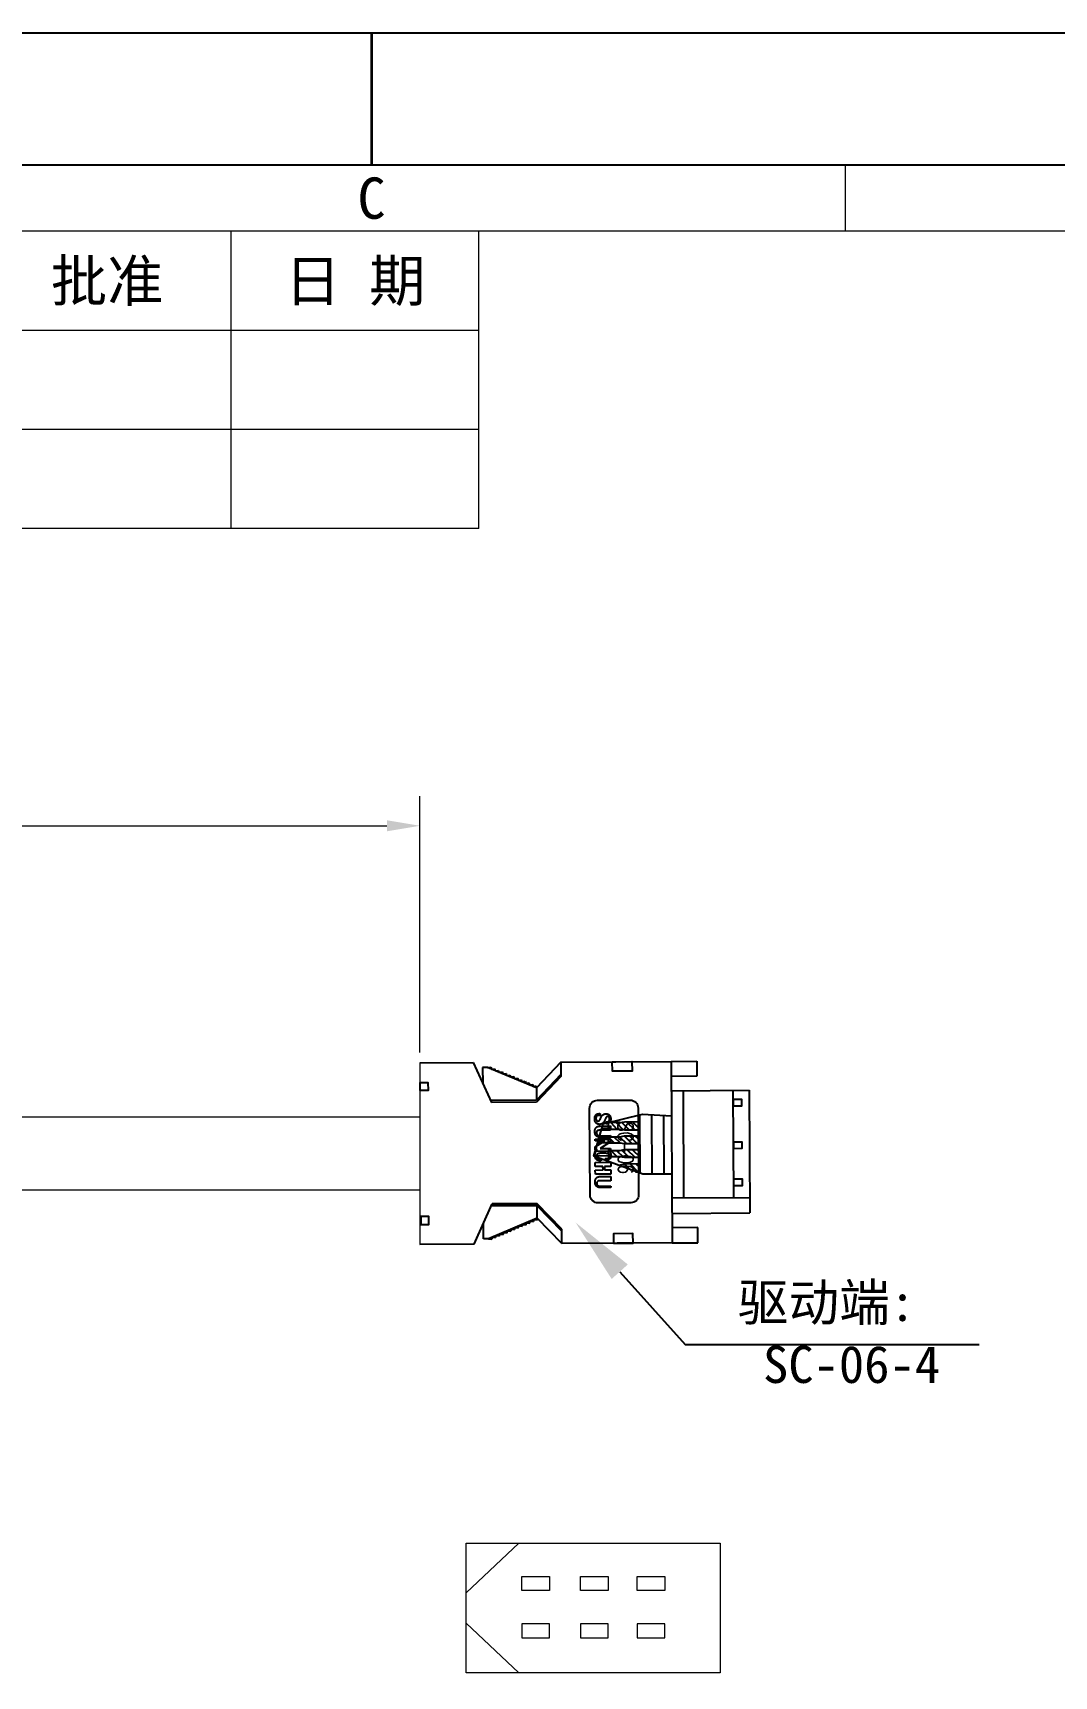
# Model space of a CAD drawing. Header units: millimetres. Extents: x 1037 to 1369, y 3 to 213.
# Drawn here: x 1164.7 to 1226.5, y 113.6 to 213 of the extents above; entities that cross this region are included whole.
import ezdxf
from ezdxf import colors
from ezdxf.entities.mleader import LeaderData, LeaderLine
from ezdxf.enums import TextEntityAlignment as Align
from ezdxf.math import Vec2, Vec3

# ---------------------------------------------------------------- set-up
doc = ezdxf.new("R2010")
doc.units = ezdxf.units.MM
doc.layers.add('2-4_13_1_DXF_CONTINUOUS_LINE', color=7, linetype='Continuous')
doc.layers.add('A4', color=7, linetype='Continuous')
for name, color, linetype, lineweight in [('7', 7, 'Continuous', 25), ('DIM', 5, 'Continuous', 13), ('标注线', 31, 'Continuous', 15)]:
    doc.layers.add(name, color=color, linetype=linetype, lineweight=lineweight)
doc.styles.add('CHINAS', font='romans.shx', dxfattribs={"width": 0.75, "bigfont": 'gbcbig.shx'})
doc.styles.get("Standard").update_dxf_attribs({"font": ''})
doc.styles.get('Standard').set_extended_font_data('SimSun')
doc.dimstyles.get("Standard").update_dxf_attribs({"dimtxt": 2.5, "dimasz": 2, "dimexe": 1.8, "dimexo": 0.625, "dimgap": 1, "dimtad": 1, "dimdec": 1, "dimlfac": 0.33333333, "dimdsep": 46, "dimtxsty": 'Standard', "dimcen": 0, "dimclrd": 256, "dimclre": 256, "dimclrt": 256, "dimadec": 0, "dimazin": 0, "dimtfac": 1, "dimtdec": 1, "dimtofl": 0, "dimtmove": 0, "dimatfit": 0, "dimfxl": 0, "dimtolj": 1, "dimtzin": 0, "dimlwd": -1, "dimlwe": -1, "dimarcsym": 0})

# ---------------------------------------------------------------- blocks, each defined once
blk = doc.blocks.new('A$C4C2E4FDB')
at = {"layer": '2-4_13_1_DXF_CONTINUOUS_LINE', "color": 7, "linetype": 'Continuous'}
for p, q in [((0.04462968588700278, 4.87769214995501), (1.895765685855395, 5.310844149960076)), ((9.234261685866613, 10.41958014996203), (7.452245685869229, 10.06630014996267)), ((11.36546168587006, 4.773244149953143), (11.35010168590884, 14.36735614996655)), ((11.35010168590884, 14.36735614996655), (15.18242168591019, 14.36735614996655)), ((15.18242168591019, 14.36735614996655), (15.20162168586171, 4.075900149952986)), ((20.13243768591269, 4.896124149952129), (20.13243768591269, 14.36735614996655)), ((20.13243768591269, 14.36735614996655), (21.41883768586627, 14.36735614996655)), ((21.41883768586627, 14.36735614996655), (21.41883768586627, 4.896124149952129)), ((23.42357368588341, 0.2571481499646779), (23.42357368588341, 14.36735614996655)), ((23.42357368588341, 14.36735614996655), (25.85429368585824, 14.36735614996655)), ((24.70997368590974, 0.2571481499646779), (23.42357368588341, 0.2571481499646779)), ((24.70997368590974, 9.18770814995446), (24.70997368590974, 0.2571481499646779)), ((30.22830968585981, 0.2571481499646779), (24.70997368590974, 9.18770814995446)), ((25.85429368585824, 14.36735614996655), (31.87566968592068, 4.721020149961305)), ((33.16590968586456, 0.2571481499646779), (30.22830968585981, 0.2571481499646779)), ((31.87566968592068, 4.721020149961305), (31.87566968592068, 14.36735614996655)), ((31.87566968592068, 14.36735614996655), (33.16590968586456, 14.36735614996655)), ((33.16590968586456, 14.36735614996655), (33.16590968586456, 11.69676414995342)), ((33.16590968586456, 2.319996149951521), (33.16590968586456, 0.2571481499646779)), ((42.49096568588061, 10.19839614996022), (40.8436056858925, 9.384316149960114)), ((41.35432568591273, 5.922172149955486), (42.99400568592023, 5.467516149953781)), ((44.47624568588867, 0.2571481499646779), (44.47624568588867, 14.36735614996655)), ((44.47624568588867, 14.36735614996655), (48.30882168587482, 14.36735614996655)), ((48.30882168587482, 0.2571481499646779), (44.47624568588867, 0.2571481499646779)), ((48.30882168587482, 14.36735614996655), (48.30882168587482, 8.693116149958996)), ((48.30882168587482, 8.693116149958996), (51.43458168591383, 8.693116149958996)), ((48.30882168587482, 7.273852149962522), (48.30882168587482, 0.2571481499646779)), ((51.43458168591383, 7.273852149962522), (48.30882168587482, 7.273852149962522)), ((51.43458168591383, 8.693116149958996), (51.43458168591383, 14.36735614996655)), ((51.43458168591383, 14.36735614996655), (55.27099768589028, 14.36735614996655)), ((51.43458168591383, 0.2571481499646779), (51.43458168591383, 7.273852149962522)), ((55.27099768589028, 0.2571481499646779), (51.43458168591383, 0.2571481499646779)), ((55.27099768589028, 14.36735614996655), (55.27099768589028, 0.2571481499646779)), ((57.41371768586464, 4.896124149952129), (57.41371768586464, 14.36735614996655)), ((57.41371768586464, 14.36735614996655), (61.24629368592355, 14.36735614996655)), ((61.24629368592355, 14.36735614996655), (61.24629368592355, 4.896124149952129)), ((66.19605368586849, 4.896124149952129), (66.19605368586849, 14.36735614996655)), ((66.19605368586849, 14.36735614996655), (67.48270968587963, 14.36735614996655)), ((67.48270968587963, 14.36735614996655), (67.48270968587963, 4.896124149952129))]:
    blk.add_line(p, q, dxfattribs=at)
for points, start_tangent, end_tangent in [([(2.043642997902452, 0.5109656219676708), (2.018129621880462, 0.522346101958874), (1.337078197918117, 0.922892469959379), (0.8041016538634267, 1.433919669950455), (0.3996236698883422, 2.071110997955884), (0.1255141978770098, 2.854303541960007), (0.002576981875563433, 3.796960405950131), (0.04462968588700278, 4.87769214995501)], (-0.9147119760575194, 0.404106422687079), (0.1076940959030838, 0.9941840783816736)), ([(6.710357909920958, 2.491497109956299), (6.749177333855869, 2.73811413396038), (6.732879285861372, 3.21888075796528), (6.584025269855147, 3.685440725955459), (6.298490741916567, 4.120758325959514), (5.873916341894756, 4.512674005952476), (5.329560053884734, 4.874559093957259), (4.684963061896951, 5.21292690195628), (3.945253493890732, 5.542081845967232), (3.10761144589992, 5.924127157966041), (2.223781461886347, 6.461477717955177), (1.417231157917513, 7.163793877959733), (0.8001265819045784, 7.955092629951878), (0.3952587738756392, 8.82350440596133), (0.1830920858781155, 9.76698069395502), (0.1654988699162914, 10.73849298195205), (0.3297557978810346, 11.66119176594952), (0.6639840858558728, 12.46522523796307), (1.15656456591455, 13.15082002195345), (1.803044949862624, 13.72406306195194), (2.618885653879943, 14.17748139795299), (3.620883573909623, 14.48249051795506), (4.731508981873731, 14.60516712596223), (5.804544277868217, 14.55405954195817), (6.735343829874864, 14.35898795795515), (7.324184213882063, 14.12609275796717)], (0.2193020127707369, 0.9756570233410427), (0.8968087806322459, -0.4424183664597398)), ([(1.895765685855395, 5.310844149960076), (1.737381269864954, 4.443725141961522), (1.677334485881829, 3.654749173954087), (1.756848053861859, 2.95636971796489), (1.971200661879948, 2.370821397950976), (2.288937205900538, 1.90361506195336), (2.705535285874021, 1.543256981956119), (3.245947189877143, 1.292194229961069), (3.892369429901692, 1.15502133394989), (4.568515797888494, 1.124451157963676), (5.188524245910912, 1.178944949958577), (5.713910581923074, 1.318131061950453), (6.130355093861681, 1.552844085951847), (6.441183381918336, 1.877705237954842), (6.648193813904754, 2.277026389954017), (6.710357909920958, 2.491497109956299)], (-0.2232581920964978, -0.974759344485501), (0.2193020128641239, 0.9756570233200516)), ([(2.590049333900197, 12.13810158995989), (2.566026549917979, 11.82485531796124), (2.628899093921746, 11.39774299796704), (2.823712661863055, 10.99785122195249), (3.142267701857008, 10.63373656596673), (3.572137685857115, 10.3058946139638), (4.098134997854459, 10.00443550995192), (4.711425717920747, 9.728949909956327), (5.406203733888788, 9.453086069959), (6.170236213890121, 9.123099061950825), (7.009608469904151, 8.688055957961524), (7.884500693923428, 8.096703925955126), (8.671902773873398, 7.361183509953889), (9.247271893925017, 6.561224053955129), (9.614773813897727, 5.702473813950974), (9.784752885913576, 4.781537269961746), (9.764327605895915, 3.823558997962436), (9.568024117922278, 2.910790677949308), (9.197039477891622, 2.104330965964664), (8.668349173910201, 1.414039253965939), (7.990768885880925, 0.8420948059640523), (7.148449525863498, 0.3963801499660349), (6.117515509919713, 0.1024970459613996), (4.970564021875134, -0.001454890036939105), (3.840852533918905, 0.06062981394939015), (2.852469301885094, 0.2400410139555333), (2.043642997902452, 0.5109656219676708)], (-0.1657446146546995, -0.9861687090518363), (-0.9147119763806458, 0.4041064219556688)), ([(7.452245685869229, 10.06630014996267), (7.566483861898405, 10.83209134995491), (7.541223797904195, 11.51408702996127), (7.381367029899366, 12.09953541395157), (7.103075797873998, 12.58115912595463), (6.725103829900718, 12.96308424595486), (6.237948533904955, 13.24868917394929), (5.640891509917083, 13.41682434195468), (4.988755573883054, 13.48142574996677), (4.371545877890412, 13.4646183899597), (3.823606133898238, 13.37592069396783), (3.363606485888113, 13.2109398299574), (3.012147989881441, 12.96354613396693), (2.761417941889476, 12.63815605395143), (2.613057429859282, 12.25135483796043), (2.590049333900197, 12.13810158995989)], (0.2221050327533993, 0.9750227455939741), (-0.1657446130610458, -0.9861687093196805)), ([(7.324184213882063, 14.12609275796717), (7.500246453870886, 14.03299899796116), (8.113315029856267, 13.58536517395555), (8.593636693855615, 13.01315643796192), (8.944048661884835, 12.30203515796097), (9.160679893918086, 11.4338336219655), (9.234261685866613, 10.41958014996203)], (0.8968087807002822, -0.4424183663218259), (0.001891929517999355, -0.999998210299748)), ([(21.41883768586627, 4.896124149952129), (21.3565651419201, 3.790038773956667), (21.11404613389527, 2.817188149954063), (20.73019979792366, 2.004181013951211), (20.22805806985775, 1.341450805964314), (19.61118946188139, 0.8160301659584093), (18.86651368587695, 0.4240756059582509), (17.97497061388344, 0.1649640219577577), (16.92392088590782, 0.04029928596287391), (15.81547867792028, 0.04541112596348285), (14.77293000587156, 0.1791196699625743), (13.88879333391446, 0.4360558939581551), (13.15008245388231, 0.8158950939534861), (12.54101886990316, 1.33188578195336), (12.04496904590701, 1.987661525952035), (11.66279125385404, 2.790472885960526), (11.42356530189932, 3.736708405965373), (11.36546168587006, 4.773244149953143)], (0.02374243884948506, -0.9997181085673494), (0.02999298081279054, 0.9995501093501835)), ([(15.20162168586171, 4.075900149952986), (15.24579842190792, 3.407957205952016), (15.41799131789662, 2.815646805963524), (15.67410082186757, 2.332574741965118), (15.98952072586758, 1.968797109954949), (16.36908622991245, 1.723704021958156), (16.81840171791623, 1.584838709957012), (17.35371918986561, 1.542871125954889), (17.94876206987897, 1.58321781395648), (18.5356425179059, 1.718624437951121), (19.02598270987869, 1.961000597955035), (19.41863832589365, 2.311594997961265), (19.7292009819073, 2.781676213951187), (19.95704091788571, 3.382426677951344), (20.08796350988337, 4.09211534996507), (20.13243768591269, 4.896124149952129)], (-0.02808827878246394, -0.9996054464612719), (0.001468511564263157, 0.9999989217363117)), ([(33.16590968586456, 11.69676414995342), (33.86567835792152, 12.65931701395607), (34.66279842186555, 13.42299550996108), (35.54010088586142, 13.99300440595403), (36.5031555098692, 14.36877250195471), (37.53321922189275, 14.56202382995548), (38.53909947787247, 14.58943675796695), (39.44822299790462, 14.48786165396746), (40.22210584591153, 14.26971909396093), (40.87408898188801, 13.93492696596445), (41.41553634189836, 13.47178043796453), (41.86260786185517, 12.86653765396045), (42.21496040592388, 12.11176760595413), (42.43894901390081, 11.20527224595867), (42.49096568588061, 10.19839614996022)], (0.5226763252757775, 0.8525312070512199), (-0.03211882572082224, -0.9994840574187842)), ([(42.99400568592023, 5.467516149953781), (43.02940286988519, 4.335425077958689), (42.89664085388426, 3.344834325950842), (42.59253259786124, 2.489315957961708), (42.12043045388486, 1.75308942995548), (41.49077112591544, 1.124078485961263), (40.69301806988437, 0.6110415579562414), (39.71666718987467, 0.2421153179668636), (38.5615034138907, 0.04655237395786571), (37.28742632587159, 0.03578402195421404), (36.07469768592341, 0.2203812699619903), (35.04489045387959, 0.5856720219592262), (34.22665218191173, 1.082714485953375), (33.60212165390908, 1.673019477954995), (33.16590968586456, 2.319996149951521)], (0.09884239519864041, -0.9951031006440467), (-0.4518537192297598, 0.8920920448127725)), ([(36.09028290187484, 8.41820165395552), (36.0678202138813, 7.927164789950666), (36.0505966618955, 6.782228821964281), (36.08425550986499, 5.674959765953872), (36.17802430986262, 4.66888382995171), (36.33706344591405, 3.775917237951262), (36.5568274779223, 2.988780981965874), (36.85631003792582, 2.331708469962223), (37.26273013389505, 1.82482936596648), (37.74650050190462, 1.459629077951149), (38.27788200587452, 1.232853429962461), (38.82972686989592, 1.147001461965601), (39.37384702987106, 1.204891765962429), (39.90220389388628, 1.412042741965024), (40.40225848586192, 1.771485237956995), (40.85015230988279, 2.291482325951847), (41.20869093386932, 2.972769365958129), (41.42991682188654, 3.813025621954921), (41.48397122191159, 4.499192341961361)], (-0.05571980969916003, -0.998446444636411), (0.01275851394988097, 0.9999186068484728)), ([(40.8436056858925, 9.384316149960114), (40.86962050192301, 10.2468026459494), (40.83953746188558, 11.02887106195999), (40.72365570189208, 11.72441771796662), (40.51489515791832, 12.31012402195779), (40.21324597387934, 12.77610763795315), (39.8225351578883, 13.12540021396421), (39.34582779789412, 13.35468251795396), (38.82092011788404, 13.46494171796371), (38.3049193179038, 13.44653198996389), (37.83026581391528, 13.30066830995497), (37.41772216586173, 13.02822613396279), (37.06706059792555, 12.62369774995682), (36.78364334986031, 12.09868162196221), (36.55356872588231, 11.46820811795556), (36.36816757390693, 10.74406443795601), (36.23012670986714, 9.922424565963638), (36.1294608858741, 8.98793544595469), (36.09028290187484, 8.41820165395552)], (0.05978431527130534, 0.9982113181323587), (-0.05571980846193932, -0.998446444705456)), ([(41.48397122191159, 4.499192341961361), (41.48021438990031, 4.802969397958122), (41.35432568591273, 5.922172149955486)], (0.01275852315602381, 0.9999186067310066), (-0.1778711788475104, 0.9840537809161637)), ([(67.48270968587963, 4.896124149952129), (67.41056174987239, 3.789186645960626), (67.19227611787278, 2.833096565961796), (66.83917742988046, 2.038294229957728), (66.35844466190679, 1.388088405953795), (65.75152898187002, 0.8662808219626186), (65.00110994189231, 0.4655074139620865), (64.08590856591832, 0.1877668379595434), (63.0087366618834, 0.04473797395553447), (61.88514661387376, 0.04123714196543915), (60.84058066191278, 0.1650023259637692), (59.96016898186713, 0.4209201499609208), (59.22044171785888, 0.8111747739596922), (58.60334258186117, 1.344174709963454), (58.09629864592057, 2.023673685950826), (57.70714187792396, 2.855278901958854), (57.46714162190688, 3.830689269950426), (57.41371768586464, 4.896124149952129)], (0.0007788862581045253, -0.9999996966680526), (0.03587616601763496, 0.999356243144493)), ([(61.24629368592355, 4.896124149952129), (61.26657144590058, 4.162109365958941), (61.30312414986906, 3.497069269967369), (61.42233368585653, 2.906303125953173), (61.63917810191992, 2.418984565963228), (61.93821653390546, 2.046333077966892), (62.31961480590758, 1.774690549961861), (62.79933634186523, 1.607493365961318), (63.36761061387438, 1.541121909965341), (63.98523774989076, 1.571482197966589), (64.56684760590792, 1.696808501953683), (65.05949016589216, 1.936483253964298), (65.4611782938598, 2.287930773952439), (65.77942747791599, 2.765044469949544), (66.01427678988034, 3.366235253949753), (66.15312379786405, 4.080469237967236), (66.19605368586849, 4.896124149952129)], (0.01579535272063291, -0.9998752456343896), (-0.005804203018589101, 0.9999831554717904))]:
    blk.add_spline(points, degree=3, dxfattribs=dict(at, start_tangent=start_tangent, end_tangent=end_tangent))
blk = doc.blocks.new('*D27')
at = {"layer": 'Defpoints', "color": 0}
for p in [(1188.148637201277, 165.0421149978853), (1124.141319837695, 150.2731680866534), (1188.148637201277, 150.6945778820835)]:
    blk.add_point(p, dxfattribs=at)
at = {"layer": 'DIM'}
for p, q in [((1124.141319837695, 150.8981680866534), (1124.141319837695, 166.8421149978853)), ((1188.148637201277, 151.3195778820835), (1188.148637201277, 166.8421149978853)), ((1126.141319837695, 165.0421149978853), (1186.148637201277, 165.0421149978853))]:
    blk.add_line(p, q, dxfattribs=at)
for points in [[(1126.141319837695, 165.3754483312186), (1126.141319837695, 164.7087816645519), (1124.141319837695, 165.0421149978853)], [(1186.148637201277, 165.3754483312186), (1186.148637201277, 164.7087816645519), (1188.148637201277, 165.0421149978853)]]:
    blk.add_solid(points, dxfattribs=at)
at = {"layer": 'DIM', "insert": (1156.144978519486, 167.3898803610138), "char_height": 2.5, "width": 1.564245810055866, "attachment_point": 5}
blk.add_mtext('\\A1;L%%P30', dxfattribs=at)

msp = doc.modelspace()

# ---------------------------------------------------------------- linework, layer by layer
at = {"layer": '7'}
for p, q in [((1188.148637201277, 150.6945778820835), (1191.374178579512, 150.714024663267)), ((1191.374178579512, 150.714024663267), (1192.485795948092, 148.3014826345757)), ((1192.241675448672, 150.4094279826474), (1191.941282151342, 150.407616912183)), ((1191.941282151342, 150.407616912183), (1191.946929104144, 149.4709847902981)), ((1192.241675448672, 150.4094279826474), (1192.439460224712, 150.4319704269586)), ((1195.204159047792, 149.1942822136578), (1192.241675448672, 150.4094279826474)), ((1192.439460224712, 150.4319704269586), (1192.472464365099, 150.3147634331425)), ((1192.472464365099, 150.3147634331425), (1192.670249141141, 150.3373058774536)), ((1192.670249141141, 150.3373058774536), (1192.703253281527, 150.2200988836373)), ((1192.703253281527, 150.2200988836373), (1192.901038057568, 150.2426413279484)), ((1192.901038057568, 150.2426413279484), (1192.934042197955, 150.1254343341324)), ((1192.934042197955, 150.1254343341324), (1193.131826973995, 150.1479767784433)), ((1193.131826973995, 150.1479767784433), (1193.164831114383, 150.0307697846274)), ((1196.673282272325, 150.7459729466399), (1195.204159047792, 149.1942822136578)), ((1196.673282272325, 150.7459729466397), (1203.354760841525, 150.7862555648055)), ((1196.673282272325, 150.7459729466397), (1196.678565957508, 149.8695942274493)), ((1203.354760841525, 150.7862555648055), (1204.90592175547, 150.7956075102115)), ((1203.354760841525, 150.7862555648055), (1203.420972501269, 139.8040551579603)), ((1204.90592175547, 150.7956075102115), (1204.911430430192, 149.8819108892166)), ((1193.164831114383, 150.0307697846274), (1193.362615890424, 150.0533122289384)), ((1193.362615890424, 150.0533122289384), (1193.39562003081, 149.9361052351223)), ((1193.39562003081, 149.9361052351223), (1193.593404806851, 149.9586476794331)), ((1193.593404806851, 149.9586476794331), (1193.626408947238, 149.8414406856171)), ((1193.626408947238, 149.8414406856171), (1193.824193723279, 149.8639831299281)), ((1193.824193723279, 149.8639831299281), (1193.857197863665, 149.746776136112)), ((1193.857197863665, 149.746776136112), (1194.054982639707, 149.7693185804232)), ((1194.054982639707, 149.7693185804232), (1194.087986780094, 149.652111586607)), ((1194.087986780094, 149.652111586607), (1194.285771556135, 149.674654030918)), ((1194.285771556135, 149.674654030918), (1194.318775696521, 149.5574470371019)), ((1194.318775696521, 149.5574470371019), (1194.516560472563, 149.5799894814129)), ((1194.516560472563, 149.5799894814129), (1194.54956461295, 149.4627824875969)), ((1194.54956461295, 149.4627824875969), (1194.74734938899, 149.4853249319078)), ((1194.74734938899, 149.4853249319078), (1194.780353529376, 149.3681179380917)), ((1194.780353529376, 149.3681179380917), (1194.978138305418, 149.3906603824028)), ((1194.978138305418, 149.3906603824028), (1195.011142445804, 149.2734533885867)), ((1195.011142445804, 149.2734533885867), (1195.208927221846, 149.2959958328977)), ((1195.204159047792, 149.1942822136578), (1195.208714032881, 148.438769373529)), ((1196.677837257415, 149.9904601065113), (1195.208714032881, 148.438769373529)), ((1195.208927221846, 149.2959958328977), (1195.228546686224, 149.2263215916338)), ((1196.678565957508, 149.8695942274493), (1195.209442732974, 148.3179034944673)), ((1204.911430430192, 149.8819108892166), (1203.360269516248, 149.8725589438106)), ((1195.208714032881, 148.438769373529), (1192.430257318684, 148.4220180647059)), ((1195.209442732974, 148.3179034944673), (1192.485795948092, 148.3014826345757)), ((1203.36548778913, 149.0070298392604), (1208.068872342094, 149.0353865333771)), ((1204.131476788221, 142.5305552468253), (1204.092403716006, 149.011412413629)), ((1207.141216054355, 142.5487009575958), (1207.102142982141, 149.0295581243994)), ((1208.068872342094, 149.0353865333771), (1208.113630106628, 141.6116375776219)), ((1203.404560861344, 142.5261726724568), (1208.107945414308, 142.5545293665733)), ((1191.440390239256, 139.7318242564216), (1192.52283743606, 142.1575942950818)), ((1195.251767906125, 141.2976364357828), (1192.30415135394, 140.0468586872468)), ((1195.247212921036, 142.0531492759116), (1192.468756206839, 142.0363979670885)), ((1195.246484220942, 142.1740151549734), (1192.52283743606, 142.1575942950818)), ((1195.028131435268, 141.0985472847846), (1195.059719946423, 141.2161437075409)), ((1195.059719946423, 141.2161437075409), (1195.257762151308, 141.1959877031425)), ((1196.734210246886, 140.640151258985), (1195.246484220942, 142.1740151549734)), ((1195.251767906125, 141.2976364357828), (1195.247212921036, 142.0531492759116)), ((1196.73493894698, 140.5192853799232), (1195.247212921036, 142.0531492759116)), ((1196.739493932069, 139.7637725397945), (1195.251767906125, 141.2976364357828)), ((1195.257762151308, 141.1959877031425), (1195.276540088321, 141.2658934422467)), ((1203.410245553664, 141.5832808835053), (1208.113630106628, 141.6116375776219)), ((1192.00375805661, 140.0450476167823), (1191.998111103808, 140.9816797386674)), ((1192.731824274865, 140.1241431012061), (1192.76341278602, 140.2417395239625)), ((1192.76341278602, 140.2417395239625), (1192.961454990906, 140.2215835195641)), ((1192.961454990906, 140.2215835195641), (1192.993043502061, 140.3391799423203)), ((1192.993043502061, 140.3391799423203), (1193.191085706946, 140.3190239379218)), ((1193.191085706946, 140.3190239379218), (1193.222674218101, 140.4366203606783)), ((1193.222674218101, 140.4366203606783), (1193.420716422987, 140.4164643562797)), ((1193.420716422987, 140.4164643562797), (1193.452304934141, 140.5340607790361)), ((1193.452304934141, 140.5340607790361), (1193.650347139026, 140.5139047746376)), ((1193.650347139026, 140.5139047746376), (1193.681935650181, 140.6315011973939)), ((1193.681935650181, 140.6315011973939), (1193.879977855066, 140.6113451929956)), ((1193.879977855066, 140.6113451929956), (1193.911566366221, 140.7289416157517)), ((1193.911566366221, 140.7289416157517), (1194.109608571107, 140.7087856113533)), ((1194.109608571107, 140.7087856113533), (1194.141197082262, 140.8263820341096)), ((1194.141197082262, 140.8263820341096), (1194.339239287147, 140.8062260297112)), ((1194.339239287147, 140.8062260297112), (1194.370827798302, 140.9238224524675)), ((1194.370827798302, 140.9238224524675), (1194.568870003188, 140.903666448069)), ((1194.568870003188, 140.903666448069), (1194.600458514343, 141.0212628708252)), ((1194.600458514343, 141.0212628708252), (1194.798500719227, 141.0011068664268)), ((1194.798500719227, 141.0011068664268), (1194.830089230382, 141.1187032891832)), ((1194.830089230382, 141.1187032891832), (1195.028131435268, 141.0985472847846)), ((1196.739493932069, 139.7637725397945), (1196.734210246886, 140.6401512589851)), ((1204.966624740491, 140.7271037243611), (1203.415463826546, 140.7177517789552)), ((1204.972133415213, 139.8134071033662), (1204.966624740491, 140.7271037243611)), ((1191.440390239255, 139.7318242564217), (1188.148637201277, 139.7119782853015)), ((1192.30415135394, 140.0468586872468), (1192.00375805661, 140.0450476167823)), ((1192.30415135394, 140.0468586872468), (1192.502193558825, 140.0267026828483)), ((1192.502193558825, 140.0267026828483), (1192.53378206998, 140.1442991056047)), ((1192.53378206998, 140.1442991056047), (1192.731824274865, 140.1241431012061)), ((1203.420972501269, 139.8040551579603), (1196.739493932069, 139.7637725397945)), ((1203.420972501269, 139.8040551579603), (1204.972133415213, 139.8134071033662))]:
    msp.add_line(p, q, dxfattribs=at)
for points in [[(1199.793956863314, 150.7647874862161), (1200.982230507624, 150.7719515851494), (1200.985677043528, 150.2002917272461), (1199.797403399217, 150.193127628313)], [(1188.15583682592, 149.500411764069), (1188.635844656382, 149.5033057301202), (1188.638755488184, 149.0205004611342), (1188.158747657722, 149.017606495083)], [(1207.107767056582, 148.0967207229213), (1207.642600119071, 148.0999452301641), (1207.640342367798, 148.4744272632631), (1207.105509305309, 148.4712027560203)], [(1207.123278792503, 145.5238658330586), (1207.658111854992, 145.5270903403014), (1207.655854103718, 145.9015723734003), (1207.12102104123, 145.8983478661576)], [(1207.136834047498, 143.2755227542027), (1207.671667109987, 143.2787472614454), (1207.669409358713, 143.6532292945445), (1207.134576296225, 143.6500047873016)], [(1188.207649236378, 140.9065435932529), (1188.68765706684, 140.9094375593041), (1188.684746235038, 141.3922428282901), (1188.204738404577, 141.3893488622389)], [(1199.860168523058, 139.7825870793709), (1201.048442167368, 139.789751178304), (1201.044995631465, 140.3614110362073), (1199.856721987155, 140.3542469372741)]]:
    msp.add_lwpolyline(points, close=True, dxfattribs=at)
msp.add_lwpolyline([(1200.911178833092, 142.2291092305411), (1198.933470691892, 142.2171856329316, -0.414213562373095), (1198.450585549122, 142.694283043207), (1198.418912509263, 147.9477334562544, -0.414213562373095), (1198.896009919538, 148.4306185990249), (1200.873718060738, 148.4425421966343, -0.414213562373095), (1201.356603203508, 147.9654447863589), (1201.388276243368, 142.7119943733116, -0.414213562373095)], format="xyb", close=True, dxfattribs=at)
at = {"layer": 'A4', "lineweight": 35}
msp.add_line((1185.216272199406, 213.018992523477), (1185.216342199407, 205.018992523477), dxfattribs=at)
at = {"layer": 'A4', "lineweight": 13}
for p, q in [((1328.716272199404, 205.018992523477), (1041.716412199407, 205.018992523477)), ((1213.916412199408, 201.018992523477), (1213.916412199408, 205.018992523477)), ((1324.716272199406, 201.018992523477), (1041.716412199408, 201.018992523477)), ((1176.716412199408, 183.018992523477), (1176.716412199408, 201.018992523477)), ((1191.716412199408, 183.018992523477), (1191.716412199408, 201.018992523477)), ((1191.716412199408, 195.018992523477), (1041.716412199408, 195.018992523477)), ((1191.716412199408, 189.018992523477), (1041.716412199408, 189.018992523477)), ((1191.716412199408, 183.018992523477), (1041.716412199408, 183.018992523477))]:
    msp.add_line(p, q, dxfattribs=at)
at = {"layer": 'A4', "lineweight": 25}
msp.add_line((1328.716272199407, 205.018992523477), (1041.716412199407, 205.018992523477), dxfattribs=at)
at = {"layer": 'Defpoints'}
msp.add_lwpolyline([(1036.716272199406, 213.018992523477), (1333.716272199406, 213.018992523477), (1333.716272199406, 3.018992523476982), (1036.716272199406, 3.018992523476982)], close=True, dxfattribs=at)
at = {"layer": 'DIM', "color": 0}
for p, q in [((1188.148637201277, 150.6945778820835), (1188.148637201277, 139.7119782853015)), ((1188.148637201277, 147.4139671768226), (1097.873139000132, 147.4139671768226)), ((1188.148637201277, 147.4162275799872), (1115.215199206207, 147.4152801018835)), ((1188.148637201277, 142.9929881804994), (1097.873139000132, 142.9929881804994)), ((1188.148637201277, 142.9929881804994), (1115.215199206207, 142.9929881804994)), ((1190.937328650223, 118.6261821221171), (1194.128951216474, 121.6389164347553)), ((1190.937328650223, 116.7902432391554), (1194.128951216474, 113.7775089265173))]:
    msp.add_line(p, q, dxfattribs=at)
for points in [[(1206.327190286173, 113.7775089265173), (1190.937328650223, 113.7775089265173), (1190.937328650223, 121.6389164347553), (1206.327190286173, 121.6389164347553)], [(1194.308553769678, 119.6244694396975), (1195.982336925829, 119.6244694396975), (1195.982336925829, 118.7698291748635), (1194.308553769678, 118.7698291748635)], [(1197.86069257627, 119.6244694396975), (1199.534475732421, 119.6244694396975), (1199.534475732421, 118.7698291748635), (1197.86069257627, 118.7698291748635)], [(1201.301246070481, 119.6244694396975), (1202.975029226632, 119.6244694396975), (1202.975029226632, 118.7698291748635), (1201.301246070481, 118.7698291748635)], [(1194.308553769678, 115.9047049481836), (1195.982336925829, 115.9047049481836), (1195.982336925829, 116.7593452130176), (1194.308553769678, 116.7593452130176)], [(1197.86069257627, 115.9047049481836), (1199.534475732421, 115.9047049481836), (1199.534475732421, 116.7593452130176), (1197.86069257627, 116.7593452130176)], [(1201.301246070481, 115.9047049481836), (1202.975029226632, 115.9047049481836), (1202.975029226632, 116.7593452130176), (1201.301246070481, 116.7593452130176)]]:
    msp.add_lwpolyline(points, close=True, dxfattribs=at)
at = {"layer": '标注线', "lineweight": 25}
for points in [[(1203.395885004698, 143.9644942859194), (1201.633357037306, 143.9538680090585), (1198.671811181603, 145.0505931125248), (1199.23032065981, 146.997995695545), (1201.611479408475, 147.5826020595721), (1203.374632450976, 147.4895502207038)], [(1201.326833396552, 147.5031245162242), (1201.456431041213, 147.503905860111)], [(1201.477527326158, 144.0047694542586), (1201.456274772436, 147.5298253890433)], [(1202.203586673814, 143.9573059221605), (1202.18186531376, 147.5601204437419)], [(1202.929333483917, 143.9616814479269), (1202.907768392641, 147.5385764405759)], [(1198.976125971363, 146.1670080819395), (1199.546355607874, 146.1704459950416)], [(1199.128205231855, 146.7381753311131), (1199.542917694771, 146.7406756315509)], [(1199.230008122255, 147.0498347534095), (1199.541042469443, 147.0517099787379)], [(1200.240713481835, 147.0818487646589), (1199.540886200666, 147.07762950767), (1199.543230232326, 146.6888365736865), (1200.243057513496, 146.6930558306753)], [(1199.541980082107, 146.8961928051445), (1199.750586463782, 146.6900867239054)], [(1199.546043070319, 146.2222850529062), (1200.245870351488, 146.2265043098952)], [(1199.546043070319, 146.2222850529062), (1199.911104238252, 145.8615994107378)], [(1199.546043070319, 146.2222850529062), (1199.548230833202, 145.8594116478547)], [(1199.696403374258, 147.0785671203341), (1200.06162081097, 146.6919619492338)], [(1199.882996946436, 146.224316547012), (1200.273977643304, 145.863787173621)], [(1200.033357250377, 147.08059861444), (1200.450726282509, 146.6424669230298)], [(1200.219950822556, 146.2263480411177), (1200.663239383619, 145.7883726184848)], [(1200.240713481835, 147.0818487646589), (1200.525515762536, 147.1354067790745)], [(1200.243057513496, 146.6930558306753), (1200.528484869306, 146.6429357293621)], [(1200.245870351488, 146.2265043098952), (1200.530672632189, 146.2800623243105)], [(1200.344235328787, 147.1083933687006), (1200.813599687559, 146.644654685913)], [(1200.504753103257, 146.2799060555331), (1201.000193259738, 145.7904041125906)], [(1200.525515762536, 147.1354067790745), (1201.458618804096, 147.1410324550597)], [(1200.528484869306, 146.6429357293621), (1201.461587910866, 146.6485614053472)], [(1200.530672632189, 146.2800623243105), (1201.463775673749, 146.2856880002957)], [(1200.655113407196, 147.1361881229614), (1201.150553563679, 146.6466861800188)], [(1200.841706979375, 146.2819375496389), (1201.311227606926, 145.792279337919)], [(1200.992067283315, 147.1382196170671), (1201.461431642089, 146.6744809342793)], [(1201.152741326562, 146.2838127749673), (1201.465338361523, 146.0264927109733)], [(1201.303101630502, 147.1400948423955), (1201.459400147983, 147.0114348103985)], [(1198.721775014139, 145.3619399972664), (1199.551199939972, 145.3669405981422)], [(1198.900086341117, 145.8814244573528), (1199.548074564424, 145.885331176787)], [(1199.548074564424, 145.885331176787), (1199.600069891066, 145.8597241854095)], [(1199.548230833202, 145.8594116478547), (1200.248058114372, 145.8636309048436)], [(1199.551043671194, 145.3928601270746), (1200.250870952364, 145.3970793840635)], [(1199.551043671194, 145.3928601270746), (1199.553231434077, 145.0299867220232), (1200.253058715248, 145.0342059790121)], [(1199.552137552636, 145.2114234245488), (1199.760587665534, 145.0312368722421)], [(1199.706560844786, 145.3937977397387), (1200.071622012721, 145.0331120975706)], [(1200.043514720906, 145.3958292338445), (1200.460727484261, 144.9836170713664)], [(1200.248058114372, 145.8636309048436), (1200.533485470181, 145.8135108035303)], [(1200.250870952364, 145.3970793840635), (1200.535673233064, 145.4506373984788)], [(1200.354392799316, 145.4236239881052), (1200.745529764959, 145.037175085782), (1200.797681360378, 144.9856485654722)], [(1200.533485470181, 145.8135108035303), (1201.466588511742, 145.8191364795155)], [(1200.535673233064, 145.4506373984788), (1201.468776274625, 145.456263074464)], [(1200.665270877724, 145.4514187423656), (1201.16055476543, 144.9878363283554)], [(1201.002224753844, 145.4534502364714), (1201.471589112618, 144.9897115536837)], [(1201.313259101031, 145.4553254617998), (1201.469401349734, 145.3525849587352)], [(1198.72349397069, 145.0768251790118), (1199.552918896523, 145.0818257798876)], [(1200.126586446133, 144.5150340564803), (1200.282103619727, 144.5159716691444)], [(1200.253058715248, 145.0342059790121), (1200.538486071057, 144.9840858776986)], [(1200.282103619727, 144.5159716691444), (1200.540830102718, 144.5952929437151)], [(1200.282103619727, 144.5159716691444), (1200.386406810566, 144.4129186285251)], [(1200.538486071057, 144.9840858776986), (1201.471589112618, 144.9897115536837)], [(1200.540830102718, 144.5952929437151), (1201.473933144278, 144.6009186197003)], [(1200.540830102718, 144.5952929437151), (1200.697441157751, 144.4147938538535), (1200.906047539429, 144.2086877726146)], [(1200.851864449903, 144.5971681690434), (1201.347304606387, 144.1076662261009)], [(1201.188818326023, 144.5991996631492), (1201.475495832052, 144.3417233303779)], [(1201.191787432793, 144.1067286134367), (1201.476902251048, 144.1084475699878)]]:
    msp.add_lwpolyline(points, dxfattribs=at)

# ---------------------------------------------------------------- block references
at = {"layer": '7', "xscale": 0.06631179103118484, "yscale": 0.06631179103118484, "zscale": 0.06631179103118484, "rotation": 270.3454319310757}
msp.add_blockref('A$C4C2E4FDB', (1198.727093771174, 147.6223784086504), dxfattribs=at)

# ---------------------------------------------------------------- texts
at = {"layer": '7', "style": 'CHINAS', "width": 0.75}
msp.add_text('SC-06', height=0.919272246455384, rotation=270.3454319310737, dxfattribs=at).set_placement((1200.130795939131, 147.1292215067191))
at = {"layer": 'A4', "lineweight": 13}
for s, p in [('C', (1185.216412199407, 203.018992523477)), ('批准', (1169.216412199408, 198.018992523477)), ('日 期', (1184.216412199408, 198.018992523477))]:
    msp.add_text(s, height=2.5, dxfattribs=at).set_placement(p, align=Align.MIDDLE_CENTER)
at = {"layer": 'DIM', "color": 0, "insert": (1204.325033496365, 137.3281214096762), "char_height": 2.25, "width": 26.551875, "attachment_point": 1}
msp.add_mtext('  驱动端:\\P   SC-06-4', dxfattribs=at)

# ---------------------------------------------------------------- dimensions: what is measured, and where the dimension line sits
at = {"layer": 'DIM', "color": 0}
dim = msp.add_linear_dim(base=(1188.148637201277, 165.0421149978853), p1=(1124.141319837695, 150.2731680866534), p2=(1188.148637201277, 150.6945778820835), text='L%%P30', dimstyle='Standard', dxfattribs=at)
dim.commit()
dim.dimension.update_dxf_attribs({"geometry": '*D27', "text_midpoint": (1156.144978519486, 167.3898803610138)})

# ---------------------------------------------------------------- leaders
ml = msp.add_multileader_mtext('Standard', dxfattribs=at)
ml.set_content('')
ml.set_leader_properties()
ml.build(insert=Vec2(0, 0))
ctx = ml.context
ctx.base_point, ctx.plane_origin = Vec3(1222.005268280362, 133.6538385695947), Vec3(1197.571215594356, 141.0351044161204)
notes = []
notes.append((ctx, [(0, (1, 1, 0), (1204.198059289089, 133.6538385695947), (1, 0), 17.80720899127255, [(0, [(1197.571215594356, 141.0351044161204)], 0, [])])]))
ctx.mtext.insert, ctx.mtext.flow_direction = Vec3(1224.005268280362, 135.6538385695947), 5
for ctx, leaders in notes:
    for number, flags, end, landing, length, lines in leaders:
        leader = LeaderData()
        leader.index, (leader.has_last_leader_line, leader.has_dogleg_vector, leader.attachment_direction) = number, flags
        leader.last_leader_point, leader.dogleg_vector, leader.dogleg_length = Vec3(end), Vec3(landing), length
        for number, points, colour, breaks in lines:
            line = LeaderLine()
            line.index, line.vertices, line.color, line.breaks = number, Vec3.list(points), colors.encode_raw_color(colour), breaks
            leader.lines.append(line)
        ctx.leaders.append(leader)

doc.saveas('drawing.dxf')
